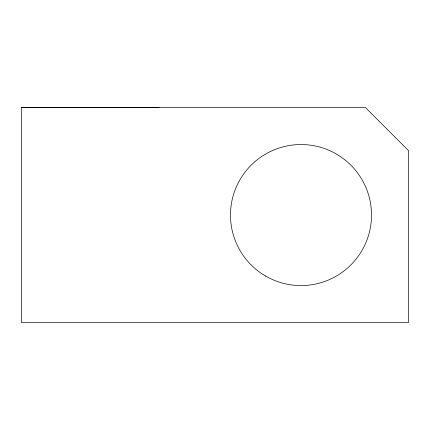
<?xml version="1.0" encoding="UTF-8"?>
<svg xmlns="http://www.w3.org/2000/svg" width="430" height="430" viewBox="0 0 430 430"><rect width="100%" height="100%" fill="white"/><g stroke="black" fill="none" stroke-linecap="round" stroke-linejoin="round"><path stroke-width="0.64" d="M21.5 107.559L365.5 107.559L408.5 150.559L408.5 322.559L21.5 322.559L21.5 107.559L159.1 107.559M265.74 276.13A70.52 70.52 0 0 0 371.52 215.059A70.52 70.52 0 0 0 265.74 153.983A70.52 70.52 0 0 0 265.74 276.13"/></g></svg>
